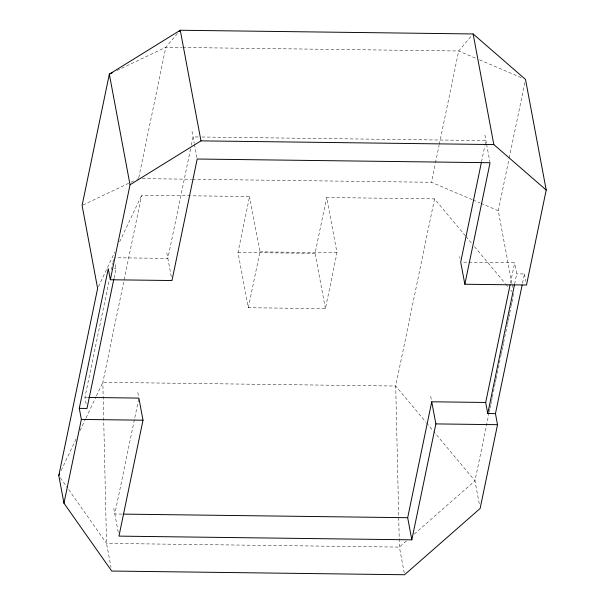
<?xml version="1.0" encoding="UTF-8"?>
<svg xmlns="http://www.w3.org/2000/svg" width="605" height="605" viewBox="0 0 605 605"><rect width="100%" height="100%" fill="white"/><g stroke="black" fill="none" stroke-linecap="round" stroke-linejoin="round"><path stroke-width="0.45" stroke-dasharray="3.02 2.27" d="M86.129 403.853L84.919 397.394L109.104 280.856M111.403 269.754L112.749 263.281M112.938 262.351L113.513 259.575M114.05 278.043L115.971 268.786L114.935 263.258M138.772 177.658L165.815 47.288L177.855 33.093M190.469 195.786L141.683 195.173L102.85 382.33L106.54 543.396L111.025 567.361M138.681 398.998L114.814 514.008L122.376 514.099M190.575 148.868L167.85 258.411L114.829 257.738M191.339 145.185L193.055 136.896L200.618 136.995M465.396 235.784L434.541 198.879L326.647 197.51L337 252.822L325.407 308.686L248.337 307.711L237.984 252.406L249.578 196.534L191.407 195.801M248.337 307.711L259.931 251.846L249.578 196.534M325.407 308.686L315.054 253.382L326.647 197.51M472.233 199.642L431.441 182.286L435.275 163.789M435.464 162.866L439.109 145.298M439.306 144.376L458.681 50.994L471.923 35.377M434.541 198.879L395.708 386.035L399.398 547.094L404.231 572.905M481.527 161.777L484.771 146.123M484.96 145.208L485.921 140.602L201.563 137.01M511.898 283.541L498.27 210.714L509.009 158.941M509.198 158.018L524.928 82.204M510.431 283.148L514.658 262.797L461.638 262.124M514.613 284.032L516.723 273.861L514.658 262.797M489.12 412.61L474.963 480.831L479.447 504.804M489.309 411.687L489.884 408.92M490.073 407.997L490.647 405.237M490.836 404.314L491.411 401.546M491.6 400.623L492.175 397.856M492.372 396.94L495.238 383.109M495.427 382.186L496.002 379.418M496.198 378.496L500.403 358.213M500.592 357.29L501.167 354.53M501.356 353.607L501.931 350.839M502.127 349.917L502.702 347.149M502.891 346.226L503.466 343.466M503.655 342.543L507.292 325.021M507.482 324.106L508.056 321.338M508.245 320.416L508.82 317.648M509.009 316.725L509.584 313.965M509.773 313.042L511.112 306.584M511.308 305.661L511.883 302.901M512.072 301.978L513.221 296.442M513.411 295.52L513.796 293.675M522.516 283.208L524.429 273.959L516.723 273.861M98.426 286.717L114.844 251.967M119.654 241.796L141.683 195.173M61.196 470.486L76.419 438.277M80.019 430.647L85.63 418.781M86.031 417.926L96.044 396.736M96.445 395.889L102.85 382.33L395.708 386.035L425.958 422.214M406.462 540.9L399.398 547.094L106.54 543.396L68.017 488.674M414.228 534.094L474.963 480.831L433.823 431.622M116.924 70.558L165.815 47.288L181.878 47.492M82.938 205.05L130.151 182.589M130.99 182.188L133.516 180.986M136.889 179.382L138.575 178.581M182.823 47.508L458.681 50.994L476.037 58.383M142.357 178.626L191.482 179.246M192.428 179.261L431.441 182.286M259.931 251.846L337 252.822M237.984 252.406L315.054 253.382M114.254 268.771L115.971 268.786M84.919 397.394L87.71 397.432M479.508 59.857L521.17 77.584M473.095 200.005L480.037 202.962M480.907 203.333L498.27 210.714M466.001 236.51L472.051 243.747M474.471 246.636L505.326 283.548M505.931 284.267L508.351 287.163M510.771 290.06L511.981 291.504M426.563 422.94L433.218 430.904M60.417 477.882L67.473 487.902M524.429 273.959L525.813 281.333M484.885 135.074L486.435 143.37M486.609 144.293L489.884 161.807M512.064 284.463L512.76 288.146M459.671 256.588L460.019 258.426M430.692 396.252L431.554 400.865M192.027 131.368L194.266 143.355M194.439 144.27L197.026 158.102M166.814 252.882L171.646 278.693M137.834 392.547L138.696 397.16M113.785 508.472L118.27 532.438"/><path stroke-width="0.91" d="M522.13 285.053L495.457 413.623L497.522 424.687L480.136 508.487L404.571 574.75L111.713 571.044L63.964 503.224L58.791 475.568L97.624 288.411L82.099 205.45L109.339 74.165L180.267 30.25L473.125 33.956L525.511 79.429L546.209 190.046L526.501 285.015L464.844 284.237L460.708 262.116L481.338 162.7M63.964 503.224L81.357 419.424L79.285 408.36L108.265 268.696L110.329 279.752L171.986 280.531L197.2 159.024L490.058 162.722L464.844 284.237M110.329 279.752L130.037 184.782L109.339 74.165L112.711 72.562M113.861 278.965L86.991 408.458L79.285 408.36M88.64 397.447L138.87 398.082L143.007 420.203L118.958 536.128L411.816 539.834L435.872 423.908L431.728 401.788L485.679 402.469L487.751 413.525L495.457 413.623M411.816 539.834L407.679 517.706L431.728 401.788M485.679 402.469L510.053 284.993M487.751 413.525L514.424 284.955M58.791 475.568L59.592 473.874M179.057 31.672L180.267 30.25L200.966 140.867L130.037 184.782M200.966 140.867L493.824 144.572L546.209 190.046M81.357 419.424L143.007 420.203M435.872 423.908L497.522 424.687M123.322 514.114L407.679 517.706M473.125 33.956L493.824 144.572"/></g></svg>
